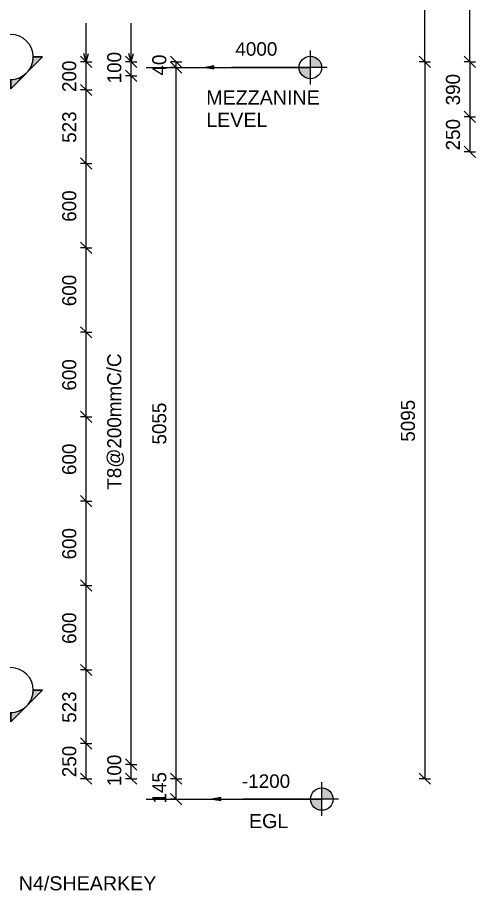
# Model space of a CAD drawing. Header units: millimetres. Extents: x -20451 to -7277, y -2190 to 7347.
# Drawn here: x -13686 to -10430, y -2190 to 4016 of the extents above; entities that cross this region are included whole.
import ezdxf

# ---------------------------------------------------------------- set-up
doc = ezdxf.new("R2010")
doc.units = ezdxf.units.MM
for name, color, linetype, lineweight in [('A-ANNO-DIMS', 211, 'Continuous', 9), ('A-ANNO-DIMS-40', 211, 'Continuous', 9), ('A-DETL-THIN', 151, 'Continuous', 18), ('G-ANNO-DIMS', 111, 'Continuous', 9), ('G-ANNO-SYMB', 111, 'Continuous', 9), ('G-ANNO-TEXT', 231, 'Continuous', 9)]:
    doc.layers.add(name, color=color, linetype=linetype, lineweight=lineweight)
doc.styles.add('Arial_1', font='arial.ttf', dxfattribs={"height": 100})
doc.styles.add('Arial_2', font='arial.ttf', dxfattribs={"height": 96})
doc.styles.add('Nirmala UI Semilight', font='NirmalaS.ttf', dxfattribs={"height": 100})
doc.dimstyles.new('Arrow_Filled_-_2_5_NI_UI', dxfattribs={"dimscale": 304.8, "dimtxt": 104.736395, "dimasz": 0.262467, "dimexe": 0.131234, "dimexo": 0.0625, "dimgap": 0.131234, "dimtad": 1, "dimdec": 4, "dimzin": 0, "dimdsep": 46, "dimtxsty": 'Nirmala UI Semilight', "dimblk1": 'OBLIQUE', "dimblk2": 'OBLIQUE', "dimsah": 1, "dimcen": 0.09, "dimazin": 0, "dimtfac": 1, "dimtdec": 4, "dimtix": 1, "dimtmove": 0, "dimatfit": 3, "dimfxl": 0.131234, "dimfxlon": 1, "dimtvp": 1, "dimtolj": 1, "dimtzin": 0, "dimarcsym": 2})

# ---------------------------------------------------------------- blocks, each defined once
blk = doc.blocks.new('Detail View - M_Section Head - Filled SHOP DWG-1002450-Elevation Front')
at = {"layer": 'G-ANNO-SYMB'}
h = blk.add_hatch(color=256, dxfattribs=at)
edge = h.paths.add_edge_path()
edge.add_line((-13960.4, -765.4), (-13894.1, -765.4))
edge.add_arc((-13734.1, -765.4), 160, 180, 225)
edge.add_line((-13847.3, -878.6), (-13960.4, -765.4))
h = blk.add_hatch(color=256, dxfattribs=at)
edge = h.paths.add_edge_path()
edge.add_line((-13507.9, -765.4), (-13621, -878.6))
edge.add_arc((-13734.1, -765.4), 160, 315, 360)
edge.add_line((-13574.1, -765.4), (-13507.9, -765.4))
h = blk.add_hatch(color=256, dxfattribs=at)
edge = h.paths.add_edge_path()
edge.add_line((-13734.1, -991.7), (-13847.3, -878.6))
edge.add_arc((-13734.1, -765.4), 160, 225, 270)
edge.add_line((-13734.1, -925.4), (-13734.1, -991.7))
h = blk.add_hatch(color=256, dxfattribs=at)
edge = h.paths.add_edge_path()
edge.add_line((-13734.1, -991.7), (-13734.1, -925.4))
edge.add_arc((-13734.1, -765.4), 160, 270, 315)
edge.add_line((-13621, -878.6), (-13734.1, -991.7))
for p, q in [((-13734.1, -991.7), (-13960.4, -765.4)), ((-13894.1, -765.4), (-13960.4, -765.4)), ((-13960.4, -765.4), (-13847.3, -878.6)), ((-13894.1, -765.4), (-13960.4, -765.4)), ((-13734.1, -991.7), (-13507.9, -765.4)), ((-13621, -878.6), (-13507.9, -765.4)), ((-13574.1, -765.4), (-13507.9, -765.4)), ((-13507.9, -765.4), (-13574.1, -765.4)), ((-13847.3, -878.6), (-13734.1, -991.7)), ((-13734.1, -991.7), (-13621, -878.6)), ((-13734.1, -925.4), (-13734.1, -991.7)), ((-13734.1, -991.7), (-13734.1, -925.4))]:
    blk.add_line(p, q, dxfattribs=at)
for start, end in [(360, 180), (180, 360), (180, 225), (315, 0), (225, 270), (270, 315)]:
    blk.add_arc((-13734.1, -765.4), 160, start, end, dxfattribs=at)
blk = doc.blocks.new('DIMBLOCK38-Elevation Front')
at = {"layer": 'A-ANNO-DIMS-40'}
for p, q in [((-13197.5, -1145), (-13237.5, -1105)), ((-13197.5, -1145), (-13237.5, -1145)), ((-13197.5, -1395), (-13197.5, -1145)), ((-13197.5, -1145), (-13157.5, -1185)), ((-13197.5, -1145), (-13157.5, -1145)), ((-13197.5, -1395), (-13237.5, -1355)), ((-13197.5, -1395), (-13237.5, -1395)), ((-13197.5, -1395), (-13157.5, -1435)), ((-13197.5, -1395), (-13157.5, -1395))]:
    blk.add_line(p, q, dxfattribs=at)
at = {"layer": 'A-ANNO-DIMS-40', "color": 0, "insert": (-13368, -1384.3), "char_height": 100, "width": 274.219, "attachment_point": 1, "rotation": 90, "line_spacing_factor": 1.142579, "style": 'Nirmala UI Semilight'}
blk.add_mtext('250', dxfattribs=at)
blk = doc.blocks.new('_Oblique')
at = {"color": 0, "linetype": 'ByBlock', "lineweight": -2}
blk.add_line((-0.5, -0.5), (0.5, 0.5), dxfattribs=at)
blk = doc.blocks.new('DIMBLOCK39-Elevation Front')
at = {"layer": 'A-ANNO-DIMS-40'}
for p, q in [((-13197.5, -622.5), (-13237.5, -582.5)), ((-13197.5, -622.5), (-13237.5, -622.5)), ((-13197.5, -1145), (-13197.5, -622.5)), ((-13197.5, -622.5), (-13157.5, -662.5)), ((-13197.5, -622.5), (-13157.5, -622.5)), ((-13197.5, -1145), (-13237.5, -1105)), ((-13197.5, -1145), (-13237.5, -1145)), ((-13197.5, -1145), (-13157.5, -1185)), ((-13197.5, -1145), (-13157.5, -1145))]:
    blk.add_line(p, q, dxfattribs=at)
at = {"layer": 'A-ANNO-DIMS-40', "color": 0, "insert": (-13368, -998), "char_height": 100, "width": 274.219, "attachment_point": 1, "rotation": 90, "line_spacing_factor": 1.142579, "style": 'Nirmala UI Semilight'}
blk.add_mtext('523', dxfattribs=at)
blk = doc.blocks.new('DIMBLOCK40-Elevation Front')
at = {"layer": 'A-ANNO-DIMS-40'}
for p, q in [((-13197.5, -22.5), (-13237.5, 17.5)), ((-13197.5, -22.5), (-13237.5, -22.5)), ((-13197.5, -622.5), (-13197.5, -22.5)), ((-13197.5, -22.5), (-13157.5, -62.5)), ((-13197.5, -22.5), (-13157.5, -22.5)), ((-13197.5, -622.5), (-13237.5, -582.5)), ((-13197.5, -622.5), (-13237.5, -622.5)), ((-13197.5, -622.5), (-13157.5, -662.5)), ((-13197.5, -622.5), (-13157.5, -622.5))]:
    blk.add_line(p, q, dxfattribs=at)
at = {"layer": 'A-ANNO-DIMS-40', "color": 0, "insert": (-13368, -436.8), "char_height": 100, "width": 274.219, "attachment_point": 1, "rotation": 90, "line_spacing_factor": 1.142579, "style": 'Nirmala UI Semilight'}
blk.add_mtext('600', dxfattribs=at)
blk = doc.blocks.new('DIMBLOCK41-Elevation Front')
at = {"layer": 'A-ANNO-DIMS-40'}
for p, q in [((-13197.5, 577.5), (-13237.5, 617.5)), ((-13197.5, 577.5), (-13237.5, 577.5)), ((-13197.5, -22.5), (-13197.5, 577.5)), ((-13197.5, 577.5), (-13157.5, 537.5)), ((-13197.5, 577.5), (-13157.5, 577.5)), ((-13197.5, -22.5), (-13237.5, 17.5)), ((-13197.5, -22.5), (-13237.5, -22.5)), ((-13197.5, -22.5), (-13157.5, -62.5)), ((-13197.5, -22.5), (-13157.5, -22.5))]:
    blk.add_line(p, q, dxfattribs=at)
at = {"layer": 'A-ANNO-DIMS-40', "color": 0, "insert": (-13368, 163.2), "char_height": 100, "width": 274.219, "attachment_point": 1, "rotation": 90, "line_spacing_factor": 1.142579, "style": 'Nirmala UI Semilight'}
blk.add_mtext('600', dxfattribs=at)
blk = doc.blocks.new('DIMBLOCK42-Elevation Front')
at = {"layer": 'A-ANNO-DIMS-40'}
for p, q in [((-13197.5, 1177.5), (-13237.5, 1217.5)), ((-13197.5, 1177.5), (-13237.5, 1177.5)), ((-13197.5, 577.5), (-13197.5, 1177.5)), ((-13197.5, 1177.5), (-13157.5, 1137.5)), ((-13197.5, 1177.5), (-13157.5, 1177.5)), ((-13197.5, 577.5), (-13237.5, 617.5)), ((-13197.5, 577.5), (-13237.5, 577.5)), ((-13197.5, 577.5), (-13157.5, 537.5)), ((-13197.5, 577.5), (-13157.5, 577.5))]:
    blk.add_line(p, q, dxfattribs=at)
at = {"layer": 'A-ANNO-DIMS-40', "color": 0, "insert": (-13368, 763.2), "char_height": 100, "width": 274.219, "attachment_point": 1, "rotation": 90, "line_spacing_factor": 1.142579, "style": 'Nirmala UI Semilight'}
blk.add_mtext('600', dxfattribs=at)
blk = doc.blocks.new('DIMBLOCK43-Elevation Front')
at = {"layer": 'A-ANNO-DIMS-40'}
for p, q in [((-13197.5, 1777.5), (-13237.5, 1817.5)), ((-13197.5, 1777.5), (-13237.5, 1777.5)), ((-13197.5, 1177.5), (-13197.5, 1777.5)), ((-13197.5, 1777.5), (-13157.5, 1737.5)), ((-13197.5, 1777.5), (-13157.5, 1777.5)), ((-13197.5, 1177.5), (-13237.5, 1217.5)), ((-13197.5, 1177.5), (-13237.5, 1177.5)), ((-13197.5, 1177.5), (-13157.5, 1137.5)), ((-13197.5, 1177.5), (-13157.5, 1177.5))]:
    blk.add_line(p, q, dxfattribs=at)
at = {"layer": 'A-ANNO-DIMS-40', "color": 0, "insert": (-13368, 1363.2), "char_height": 100, "width": 274.219, "attachment_point": 1, "rotation": 90, "line_spacing_factor": 1.142579, "style": 'Nirmala UI Semilight'}
blk.add_mtext('600', dxfattribs=at)
blk = doc.blocks.new('DIMBLOCK44-Elevation Front')
at = {"layer": 'A-ANNO-DIMS-40'}
for p, q in [((-13197.5, 2377.5), (-13237.5, 2417.5)), ((-13197.5, 2377.5), (-13237.5, 2377.5)), ((-13197.5, 1777.5), (-13197.5, 2377.5)), ((-13197.5, 2377.5), (-13157.5, 2337.5)), ((-13197.5, 2377.5), (-13157.5, 2377.5)), ((-13197.5, 1777.5), (-13237.5, 1817.5)), ((-13197.5, 1777.5), (-13237.5, 1777.5)), ((-13197.5, 1777.5), (-13157.5, 1737.5)), ((-13197.5, 1777.5), (-13157.5, 1777.5))]:
    blk.add_line(p, q, dxfattribs=at)
at = {"layer": 'A-ANNO-DIMS-40', "color": 0, "insert": (-13368, 1963.2), "char_height": 100, "width": 274.219, "attachment_point": 1, "rotation": 90, "line_spacing_factor": 1.142579, "style": 'Nirmala UI Semilight'}
blk.add_mtext('600', dxfattribs=at)
blk = doc.blocks.new('DIMBLOCK45-Elevation Front')
at = {"layer": 'A-ANNO-DIMS-40'}
for p, q in [((-13197.5, 2977.5), (-13237.5, 3017.5)), ((-13197.5, 2977.5), (-13237.5, 2977.5)), ((-13197.5, 2377.5), (-13197.5, 2977.5)), ((-13197.5, 2977.5), (-13157.5, 2937.5)), ((-13197.5, 2977.5), (-13157.5, 2977.5)), ((-13197.5, 2377.5), (-13237.5, 2417.5)), ((-13197.5, 2377.5), (-13237.5, 2377.5)), ((-13197.5, 2377.5), (-13157.5, 2337.5)), ((-13197.5, 2377.5), (-13157.5, 2377.5))]:
    blk.add_line(p, q, dxfattribs=at)
at = {"layer": 'A-ANNO-DIMS-40', "color": 0, "insert": (-13368, 2563.2), "char_height": 100, "width": 274.219, "attachment_point": 1, "rotation": 90, "line_spacing_factor": 1.142579, "style": 'Nirmala UI Semilight'}
blk.add_mtext('600', dxfattribs=at)
blk = doc.blocks.new('DIMBLOCK46-Elevation Front')
at = {"layer": 'A-ANNO-DIMS-40'}
for p, q in [((-13197.5, 3500), (-13237.5, 3540)), ((-13197.5, 3500), (-13237.5, 3500)), ((-13197.5, 2977.5), (-13197.5, 3500)), ((-13197.5, 3500), (-13157.5, 3460)), ((-13197.5, 3500), (-13157.5, 3500)), ((-13197.5, 2977.5), (-13237.5, 3017.5)), ((-13197.5, 2977.5), (-13237.5, 2977.5)), ((-13197.5, 2977.5), (-13157.5, 2937.5)), ((-13197.5, 2977.5), (-13157.5, 2977.5))]:
    blk.add_line(p, q, dxfattribs=at)
at = {"layer": 'A-ANNO-DIMS-40', "color": 0, "insert": (-13368, 3124.5), "char_height": 100, "width": 274.219, "attachment_point": 1, "rotation": 90, "line_spacing_factor": 1.142579, "style": 'Nirmala UI Semilight'}
blk.add_mtext('523', dxfattribs=at)
blk = doc.blocks.new('DIMBLOCK47-Elevation Front')
at = {"layer": 'A-ANNO-DIMS-40'}
for p, q in [((-13197.5, 3700), (-13237.5, 3740)), ((-13197.5, 3700), (-13237.5, 3700)), ((-13197.5, 3500), (-13197.5, 3700)), ((-13197.5, 3700), (-13157.5, 3660)), ((-13197.5, 3700), (-13157.5, 3700)), ((-13197.5, 3500), (-13237.5, 3540)), ((-13197.5, 3500), (-13237.5, 3500)), ((-13197.5, 3500), (-13157.5, 3460)), ((-13197.5, 3500), (-13157.5, 3500))]:
    blk.add_line(p, q, dxfattribs=at)
at = {"layer": 'A-ANNO-DIMS-40', "color": 0, "insert": (-13368, 3485.7), "char_height": 100, "width": 274.219, "attachment_point": 1, "rotation": 90, "line_spacing_factor": 1.142579, "style": 'Nirmala UI Semilight'}
blk.add_mtext('200', dxfattribs=at)
blk = doc.blocks.new('DIMBLOCK58-Elevation Front')
at = {"layer": 'A-ANNO-DIMS-40'}
for p, q in [((-12877.5, -1295), (-12917.5, -1255)), ((-12877.5, -1295), (-12917.5, -1295)), ((-12877.5, -1395), (-12877.5, -1295)), ((-12877.5, -1295), (-12837.5, -1335)), ((-12877.5, -1295), (-12837.5, -1295)), ((-12877.5, -1395), (-12917.5, -1355)), ((-12877.5, -1395), (-12917.5, -1395)), ((-12877.5, -1395), (-12837.5, -1435)), ((-12877.5, -1395), (-12837.5, -1395))]:
    blk.add_line(p, q, dxfattribs=at)
at = {"layer": 'A-ANNO-DIMS-40', "color": 0, "insert": (-13048, -1447.8), "char_height": 100, "width": 246.797, "attachment_point": 1, "rotation": 90, "line_spacing_factor": 1.142579, "style": 'Nirmala UI Semilight'}
blk.add_mtext('100', dxfattribs=at)
blk = doc.blocks.new('DIMBLOCK59-Elevation Front')
at = {"layer": 'A-ANNO-DIMS-40'}
for p, q in [((-12877.5, 3600), (-12917.5, 3640)), ((-12877.5, 3600), (-12917.5, 3600)), ((-12877.5, -1295), (-12877.5, 3600)), ((-12877.5, 3600), (-12837.5, 3560)), ((-12877.5, 3600), (-12837.5, 3600)), ((-12877.5, -1295), (-12917.5, -1255)), ((-12877.5, -1295), (-12917.5, -1295)), ((-12877.5, -1295), (-12837.5, -1335)), ((-12877.5, -1295), (-12837.5, -1295))]:
    blk.add_line(p, q, dxfattribs=at)
at = {"layer": 'A-ANNO-DIMS-40', "color": 0, "insert": (-13048, 659.3), "char_height": 100, "width": 1183.712, "attachment_point": 1, "rotation": 90, "line_spacing_factor": 1.142579, "style": 'Nirmala UI Semilight'}
blk.add_mtext('T8@200mmC/C', dxfattribs=at)
blk = doc.blocks.new('DIMBLOCK60-Elevation Front')
at = {"layer": 'A-ANNO-DIMS-40'}
for p, q in [((-12877.5, 3700), (-12917.5, 3740)), ((-12877.5, 3700), (-12917.5, 3700)), ((-12877.5, 3600), (-12877.5, 3700)), ((-12877.5, 3700), (-12837.5, 3660)), ((-12877.5, 3700), (-12837.5, 3700)), ((-12877.5, 3600), (-12917.5, 3640)), ((-12877.5, 3600), (-12917.5, 3600)), ((-12877.5, 3600), (-12837.5, 3560)), ((-12877.5, 3600), (-12837.5, 3600))]:
    blk.add_line(p, q, dxfattribs=at)
at = {"layer": 'A-ANNO-DIMS-40', "color": 0, "insert": (-13048, 3547.2), "char_height": 100, "width": 246.797, "attachment_point": 1, "rotation": 90, "line_spacing_factor": 1.142579, "style": 'Nirmala UI Semilight'}
blk.add_mtext('100', dxfattribs=at)
blk = doc.blocks.new('Spot Elevations - M_Spot Elevation - Target Filled-10609-Elevation Front')
at = {"layer": 'G-ANNO-DIMS'}
h = blk.add_hatch(color=256, dxfattribs=at)
edge = h.paths.add_edge_path()
edge.add_line((-11604.2, 3660), (-11524.2, 3660))
edge.add_arc((-11604.2, 3660), 80, 0, 90)
edge.add_line((-11604.2, 3740), (-11604.2, 3660))
h = blk.add_hatch(color=256, dxfattribs=at)
edge = h.paths.add_edge_path()
edge.add_line((-11604.2, 3660), (-11684.2, 3660))
edge.add_arc((-11604.2, 3660), 80, 180, 270)
edge.add_line((-11604.2, 3580), (-11604.2, 3660))
for p, q in [((-11604.2, 3540), (-11604.2, 3780)), ((-11484.2, 3660), (-12164.2, 3660))]:
    blk.add_line(p, q, dxfattribs=at)
blk.add_circle((-11604.2, 3660), 80, dxfattribs=at)
blk = doc.blocks.new('DIMBLOCK61-Elevation Front')
at = {"layer": 'A-ANNO-DIMS-40'}
for p, q in [((-12557.5, -1395), (-12597.5, -1355)), ((-12557.5, -1395), (-12597.5, -1395)), ((-12557.5, -1540), (-12557.5, -1395)), ((-12557.5, -1395), (-12517.5, -1435)), ((-12557.5, -1395), (-12517.5, -1395)), ((-12557.5, -1540), (-12597.5, -1500)), ((-12557.5, -1540), (-12597.5, -1540)), ((-12557.5, -1540), (-12517.5, -1580)), ((-12557.5, -1540), (-12517.5, -1540))]:
    blk.add_line(p, q, dxfattribs=at)
at = {"layer": 'A-ANNO-DIMS-40', "color": 0, "insert": (-12728, -1571.3), "char_height": 100, "width": 249.082, "attachment_point": 1, "rotation": 90, "line_spacing_factor": 1.142579, "style": 'Nirmala UI Semilight'}
blk.add_mtext('145', dxfattribs=at)
blk = doc.blocks.new('DIMBLOCK62-Elevation Front')
at = {"layer": 'A-ANNO-DIMS-40'}
for p, q in [((-12557.5, 3660), (-12597.5, 3700)), ((-12557.5, 3660), (-12597.5, 3660)), ((-12557.5, -1395), (-12557.5, 3660)), ((-12557.5, 3660), (-12517.5, 3620)), ((-12557.5, 3660), (-12517.5, 3660)), ((-12557.5, -1395), (-12597.5, -1355)), ((-12557.5, -1395), (-12597.5, -1395)), ((-12557.5, -1395), (-12517.5, -1435)), ((-12557.5, -1395), (-12517.5, -1395))]:
    blk.add_line(p, q, dxfattribs=at)
at = {"layer": 'A-ANNO-DIMS-40', "color": 0, "insert": (-12728, 980.2), "char_height": 100, "width": 365.625, "attachment_point": 1, "rotation": 90, "line_spacing_factor": 1.142579, "style": 'Nirmala UI Semilight'}
blk.add_mtext('5055', dxfattribs=at)
blk = doc.blocks.new('DIMBLOCK63-Elevation Front')
at = {"layer": 'A-ANNO-DIMS-40'}
for p, q in [((-12557.5, 3700), (-12597.5, 3740)), ((-12557.5, 3700), (-12597.5, 3700)), ((-12557.5, 3660), (-12597.5, 3700)), ((-12557.5, 3660), (-12557.5, 3700)), ((-12557.5, 3700), (-12517.5, 3660)), ((-12557.5, 3700), (-12517.5, 3700)), ((-12557.5, 3660), (-12597.5, 3660)), ((-12557.5, 3660), (-12517.5, 3620)), ((-12557.5, 3660), (-12517.5, 3660))]:
    blk.add_line(p, q, dxfattribs=at)
at = {"layer": 'A-ANNO-DIMS-40', "color": 0, "insert": (-12728, 3602.9), "char_height": 100, "width": 185.098, "attachment_point": 1, "rotation": 90, "line_spacing_factor": 1.142579, "style": 'Nirmala UI Semilight'}
blk.add_mtext('40', dxfattribs=at)
blk = doc.blocks.new('DIMBLOCK95-Elevation Right')
at = {"layer": 'A-ANNO-DIMS-40'}
for p, q in [((-10790.2, 3700), (-10830.2, 3740)), ((-10790.2, 3700), (-10830.2, 3700)), ((-10790.2, 3700), (-10790.2, -1395)), ((-10790.2, 3700), (-10750.2, 3660)), ((-10790.2, 3700), (-10750.2, 3700)), ((-10790.2, -1395), (-10830.2, -1355)), ((-10790.2, -1395), (-10830.2, -1395)), ((-10790.2, -1395), (-10750.2, -1435)), ((-10790.2, -1395), (-10750.2, -1395))]:
    blk.add_line(p, q, dxfattribs=at)
at = {"layer": 'A-ANNO-DIMS-40', "color": 0, "insert": (-10960.7, 1000.2), "char_height": 100, "width": 365.625, "attachment_point": 1, "rotation": 90, "line_spacing_factor": 1.142579, "style": 'Nirmala UI Semilight'}
blk.add_mtext('5095', dxfattribs=at)
blk = doc.blocks.new('DIMBLOCK106-Elevation Right')
at = {"layer": 'A-ANNO-DIMS-40'}
for p, q in [((-10470.2, 3700), (-10510.2, 3740)), ((-10470.2, 3700), (-10510.2, 3700)), ((-10470.2, 3700), (-10470.2, 3310)), ((-10470.2, 3700), (-10430.2, 3660)), ((-10470.2, 3700), (-10430.2, 3700)), ((-10470.2, 3310), (-10510.2, 3350)), ((-10470.2, 3310), (-10510.2, 3310)), ((-10470.2, 3310), (-10430.2, 3270)), ((-10470.2, 3310), (-10430.2, 3310))]:
    blk.add_line(p, q, dxfattribs=at)
at = {"layer": 'A-ANNO-DIMS-40', "color": 0, "insert": (-10640.7, 3390.7), "char_height": 100, "width": 274.219, "attachment_point": 1, "rotation": 90, "line_spacing_factor": 1.142579, "style": 'Nirmala UI Semilight'}
blk.add_mtext('390', dxfattribs=at)
blk = doc.blocks.new('DIMBLOCK107-Elevation Right')
at = {"layer": 'A-ANNO-DIMS-40'}
for p, q in [((-10470.2, 3310), (-10510.2, 3350)), ((-10470.2, 3310), (-10510.2, 3310)), ((-10470.2, 3310), (-10470.2, 3060)), ((-10470.2, 3310), (-10430.2, 3270)), ((-10470.2, 3310), (-10430.2, 3310)), ((-10470.2, 3060), (-10510.2, 3100)), ((-10470.2, 3060), (-10510.2, 3060)), ((-10470.2, 3060), (-10430.2, 3020)), ((-10470.2, 3060), (-10430.2, 3060))]:
    blk.add_line(p, q, dxfattribs=at)
at = {"layer": 'A-ANNO-DIMS-40', "color": 0, "insert": (-10640.7, 3070.7), "char_height": 100, "width": 274.219, "attachment_point": 1, "rotation": 90, "line_spacing_factor": 1.142579, "style": 'Nirmala UI Semilight'}
blk.add_mtext('250', dxfattribs=at)

msp = doc.modelspace()

# ---------------------------------------------------------------- hatches: boundary and pattern name
at = {"layer": 'G-ANNO-DIMS'}
for points in [[(-12349.52691, 3660), (-12289.52691, 3649.42038), (-12289.52691, 3670.57962)], [(-12300.92013, -1540), (-12240.92013, -1550.57962), (-12240.92013, -1529.42038)]]:
    msp.add_hatch(color=256, dxfattribs=at).paths.add_polyline_path(points)

# ---------------------------------------------------------------- linework, layer by layer
at = {"layer": 'A-DETL-THIN'}
for p, q in [((-10790.2339, 3700), (-10790.2339, 6332.39487)), ((-10470.2339, 3700), (-10470.2339, 5692.39487)), ((-12770.4305, 3660), (-11670.4305, 3660)), ((-12770.4305, -1540), (-11670.4305, -1540))]:
    msp.add_line(p, q, dxfattribs=at)
at = {"layer": 'G-ANNO-DIMS'}
for p, q in [((-12289.52691, 3670.57962), (-12349.52691, 3660)), ((-12289.52691, 3649.42038), (-12289.52691, 3670.57962)), ((-12349.52691, 3660), (-12289.52691, 3649.42038)), ((-12349.52691, 3660), (-11952.57158, 3660)), ((-11952.57158, 3660), (-11604.22303, 3660)), ((-12240.92013, -1529.42038), (-12300.92013, -1540)), ((-12300.92013, -1540), (-12240.92013, -1550.57962)), ((-12300.92013, -1540), (-11920.16706, -1540)), ((-12240.92013, -1550.57962), (-12240.92013, -1529.42038)), ((-11920.16706, -1540), (-11523.21174, -1540))]:
    msp.add_line(p, q, dxfattribs=at)
at = {"layer": 'G-ANNO-TEXT', "color": 7}
for p, q in [((-13197.57646, 3698.78002), (-13197.57646, 3973.93836)), ((-12877.57646, 3698.78002), (-12877.57646, 3973.93836)), ((-13197.57646, 3698.78002), (-13213.65341, 3758.78002)), ((-13197.57646, 3698.78002), (-13181.49951, 3758.78002)), ((-12877.57646, 3698.78002), (-12893.65341, 3758.78002)), ((-12877.57646, 3698.78002), (-12861.49951, 3758.78002))]:
    msp.add_line(p, q, dxfattribs=at)

# ---------------------------------------------------------------- block references
at = {"layer": 'G-ANNO-DIMS'}
for p in [(0, 0), (81.01129, -5200)]:
    msp.add_blockref('Spot Elevations - M_Spot Elevation - Target Filled-10609-Elevation Front', p, dxfattribs=at)
at = {"layer": 'G-ANNO-SYMB'}
for p in [(0, 4500), (0, 0)]:
    msp.add_blockref('Detail View - M_Section Head - Filled SHOP DWG-1002450-Elevation Front', p, dxfattribs=at)

# ---------------------------------------------------------------- texts
at = {"layer": 'G-ANNO-TEXT', "color": 7, "char_height": 100, "attachment_point": 1, "style": 'Arial_1'}
for s, insert, width in [('MEZZANINE', (-12344.19342, 3496.52168), 971.64525), ('LEVEL', (-12344.19342, 3337.77168), 522.70025), ('EGL', (-12040.74231, -1646.14382), 336.70875), ('N4/SHEARKEY', (-13676.49215, -2088.6918), 1180.084)]:
    msp.add_mtext(s, dxfattribs=dict(at, insert=insert, width=width))

# ---------------------------------------------------------------- dimensions: what is measured, and where the dimension line sits
at = {"layer": 'A-ANNO-DIMS'}
for base, p1, p2, override, picture, middle in [((-12877.52776, 3700), (-12917.52776, 3600), (-12917.52776, 3700), {"dimpost": '<>', "dimfxl": 100}, 'DIMBLOCK60-Elevation Front', (-12969.48034, 3650)), ((-12557.52776, 3700), (-12597.52776, 3660), (-12597.52776, 3700), {"dimpost": '<>', "dimfxl": 40}, 'DIMBLOCK63-Elevation Front', (-12649.2014, 3680)), ((-13197.52776, 3700), (-13237.52776, 3500), (-13237.52776, 3700), {"dimpost": '<>', "dimfxl": 200}, 'DIMBLOCK47-Elevation Front', (-13289.2014, 3600)), ((-10790.2339, -1395), (-10750.2339, 3700), (-10750.2339, -1395), {"dimpost": '<>', "dimfxl": 5095}, 'DIMBLOCK95-Elevation Right', (-10881.94241, 1152.5)), ((-10470.2339, 3310), (-10430.2339, 3700), (-10430.2339, 3310), {"dimpost": '<>', "dimfxl": 390}, 'DIMBLOCK106-Elevation Right', (-10561.94241, 3505)), ((-12557.52776, 3660), (-12597.52776, -1395), (-12597.52776, 3660), {"dimpost": '<>', "dimfxl": 5055}, 'DIMBLOCK62-Elevation Front', (-12649.2014, 1132.5)), ((-13197.52776, 3500), (-13237.52776, 2977.5), (-13237.52776, 3500), {"dimpost": '<>', "dimfxl": 522.5}, 'DIMBLOCK46-Elevation Front', (-13289.2014, 3238.75)), ((-10470.2339, 3060), (-10430.2339, 3310), (-10430.2339, 3060), {"dimpost": '<>', "dimfxl": 250}, 'DIMBLOCK107-Elevation Right', (-10561.90754, 3185)), ((-13197.52776, 2977.5), (-13237.52776, 2377.5), (-13237.52776, 2977.5), {"dimpost": '<>', "dimfxl": 600}, 'DIMBLOCK45-Elevation Front', (-13289.23626, 2677.5)), ((-13197.52776, 2377.5), (-13237.52776, 1777.5), (-13237.52776, 2377.5), {"dimpost": '<>', "dimfxl": 600}, 'DIMBLOCK44-Elevation Front', (-13289.23626, 2077.5)), ((-13197.52776, 1777.5), (-13237.52776, 1177.5), (-13237.52776, 1777.5), {"dimpost": '<>', "dimfxl": 600}, 'DIMBLOCK43-Elevation Front', (-13289.23626, 1477.5)), ((-13197.52776, 1177.5), (-13237.52776, 577.5), (-13237.52776, 1177.5), {"dimpost": '<>', "dimfxl": 600}, 'DIMBLOCK42-Elevation Front', (-13289.23626, 877.5)), ((-13197.52776, 577.5), (-13237.52776, -22.5), (-13237.52776, 577.5), {"dimpost": '<>', "dimfxl": 600}, 'DIMBLOCK41-Elevation Front', (-13289.23626, 277.5)), ((-13197.52776, -22.5), (-13237.52776, -622.5), (-13237.52776, -22.5), {"dimpost": '<>', "dimfxl": 600}, 'DIMBLOCK40-Elevation Front', (-13289.23626, -322.5)), ((-13197.52776, -622.5), (-13237.52776, -1145), (-13237.52776, -622.5), {"dimpost": '<>', "dimfxl": 522.5}, 'DIMBLOCK39-Elevation Front', (-13289.23626, -883.75)), ((-13197.52776, -1145), (-13237.52776, -1395), (-13237.52776, -1145), {"dimpost": '<>', "dimfxl": 250}, 'DIMBLOCK38-Elevation Front', (-13289.2014, -1270)), ((-12877.52776, -1295), (-12917.52776, -1395), (-12917.52776, -1295), {"dimpost": '<>', "dimfxl": 100}, 'DIMBLOCK58-Elevation Front', (-12969.48034, -1345)), ((-12557.52776, -1395), (-12597.52776, -1540), (-12597.52776, -1395), {"dimpost": '<>', "dimfxl": 145}, 'DIMBLOCK61-Elevation Front', (-12649.48034, -1467.5))]:
    dim = msp.add_linear_dim(base=base, p1=p1, p2=p2, angle=90, dimstyle='Arrow_Filled_-_2_5_NI_UI', override=override, dxfattribs=at)
    dim.commit()
    dim.dimension.update_dxf_attribs({"geometry": picture, "text_midpoint": middle})
dim = msp.add_linear_dim(base=(-12877.52776, 3600), p1=(-12917.52776, -1295), p2=(-12917.52776, 3600), angle=90, text='T8@200mmC/C', dimstyle='Arrow_Filled_-_2_5_NI_UI', override={"dimpost": '<>', "dimfxl": 4895}, dxfattribs=at)
dim.commit()
dim.dimension.update_dxf_attribs({"geometry": 'DIMBLOCK59-Elevation Front', "text_midpoint": (-12976.66304, 1152.5)})

# ---------------------------------------------------------------- next in the draw order: texts
at = {"layer": 'G-ANNO-DIMS', "char_height": 96, "attachment_point": 1, "line_spacing_factor": 0.941778, "style": 'Arial_2', "bg_fill": 3, "box_fill_scale": 0, "bg_fill_color": 256, "bg_fill_true_color": 3254780160, "bg_fill_transparency": 256}
for s, insert, width in [('4000', (-12137.27037, 3839.67992), 357.2976864), ('-1200', (-12090.68455, -1364.55883), 410.1871465)]:
    msp.add_mtext(s, dxfattribs=dict(at, insert=insert, width=width))

doc.saveas('drawing.dxf')
